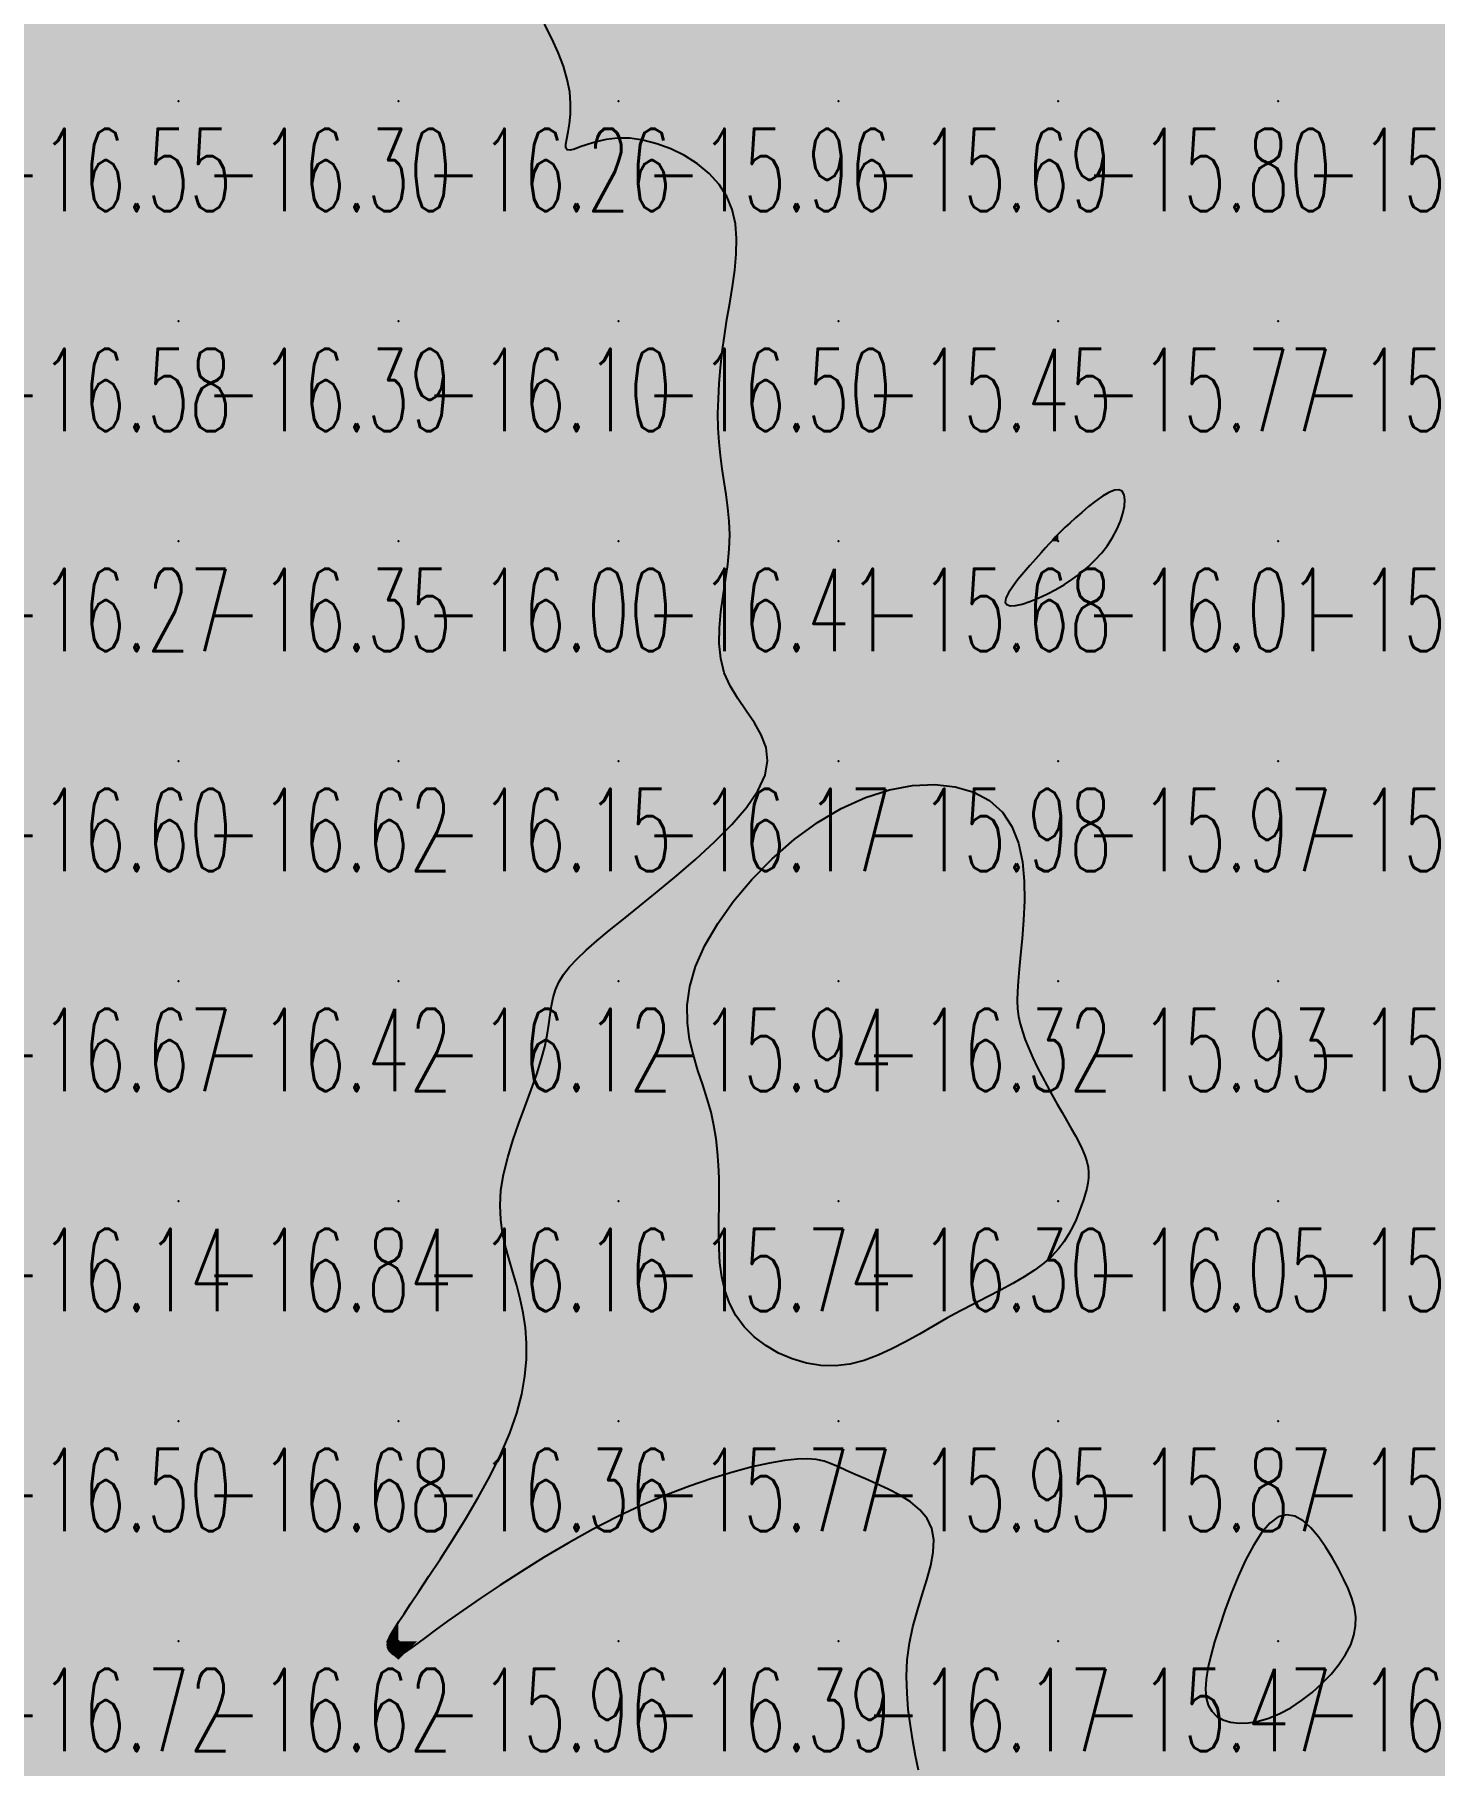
# Model space of a CAD drawing. Header units: millimetres. Extents: x 88261 to 90953, y 390274 to 392322.
# Drawn here: x 89413.7 to 89477.3, y 391811.6 to 391890.3 of the extents above; entities that cross this region are included whole.
import ezdxf
from ezdxf.enums import TextEntityAlignment as Align

# ---------------------------------------------------------------- set-up
doc = ezdxf.new("R2010")
doc.units = ezdxf.units.MM
doc.header["$LTSCALE"] = 25
for name, color, linetype in [('CN_03_00', 7, 'Continuous'), ('COTEAlt', 7, 'Continuous'), ('TN_COLORIAGE', 7, 'Continuous')]:
    doc.layers.add(name, color=color, linetype=linetype)
doc.styles.add('Simplex 1.0', font='Simplex.shx', dxfattribs={"width": 0.99, "height": 2.5})
doc.styles.get("Standard").update_dxf_attribs({"font": 'times.ttf'})

# ---------------------------------------------------------------- blocks, each defined once
blk = doc.blocks.new('COTE')
at = {"color": 0}
blk.add_point((0, 0), dxfattribs=at)
at = {"layer": 'COTEAlt'}
blk.add_attdef('ALT', text='', height=3.75, dxfattribs=at).set_placement((1.25, -1.25), align=Align.TOP_LEFT)

msp = doc.modelspace()

# ---------------------------------------------------------------- linework, layer by layer
at = {"layer": 'CN_03_00', "elevation": -16, "flags": 128}
msp.add_lwpolyline([(89453.886, 391811.386), (89453.759, 391812.03), (89453.634, 391812.708), (89453.522, 391813.414), (89453.43, 391814.142), (89453.371, 391814.886), (89453.352, 391815.64), (89453.385, 391816.397), (89453.479, 391817.153), (89453.638, 391817.9), (89453.841, 391818.633), (89454.061, 391819.345), (89454.273, 391820.03), (89454.45, 391820.681), (89454.564, 391821.292), (89454.591, 391821.856), (89454.502, 391822.368), (89454.281, 391822.822), (89453.946, 391823.222), (89453.522, 391823.575), (89453.037, 391823.885), (89452.517, 391824.159), (89451.988, 391824.403), (89451.479, 391824.621), (89451.014, 391824.821), (89450.612, 391825.005), (89450.259, 391825.17), (89449.929, 391825.311), (89449.599, 391825.422), (89449.245, 391825.498), (89448.844, 391825.533), (89448.37, 391825.522), (89447.801, 391825.46), (89447.119, 391825.341), (89446.331, 391825.165), (89445.452, 391824.932), (89444.497, 391824.642), (89443.479, 391824.293), (89442.414, 391823.887), (89441.315, 391823.423), (89440.197, 391822.9), (89439.074, 391822.322), (89437.963, 391821.704), (89436.881, 391821.063), (89435.844, 391820.417), (89434.87, 391819.785), (89433.974, 391819.184), (89433.175, 391818.632), (89432.488, 391818.148), (89431.925, 391817.744), (89431.476, 391817.417), (89431.126, 391817.159), (89430.859, 391816.961), (89430.66, 391816.815), (89430.513, 391816.713), (89430.404, 391816.647), (89430.316, 391816.607), (89430.237, 391816.588), (89430.164, 391816.585), (89430.097, 391816.597), (89430.037, 391816.621), (89429.982, 391816.655), (89429.933, 391816.697), (89429.89, 391816.745), (89429.853, 391816.796), (89429.821, 391816.849), (89429.796, 391816.904), (89429.777, 391816.961), (89429.766, 391817.022), (89429.762, 391817.087), (89429.767, 391817.157), (89429.781, 391817.232), (89429.805, 391817.314), (89429.84, 391817.405), (89429.895, 391817.518), (89429.979, 391817.669), (89430.103, 391817.872), (89430.275, 391818.142), (89430.506, 391818.495), (89430.805, 391818.946), (89431.182, 391819.509), (89431.64, 391820.194), (89432.163, 391820.985), (89432.725, 391821.86), (89433.305, 391822.795), (89433.878, 391823.768), (89434.421, 391824.758), (89434.91, 391825.742), (89435.321, 391826.697), (89435.637, 391827.606), (89435.862, 391828.467), (89436.004, 391829.283), (89436.072, 391830.057), (89436.076, 391830.793), (89436.024, 391831.494), (89435.927, 391832.162), (89435.792, 391832.8), (89435.63, 391833.414), (89435.455, 391834.01), (89435.279, 391834.598), (89435.119, 391835.187), (89434.988, 391835.787), (89434.899, 391836.405), (89434.869, 391837.052), (89434.91, 391837.737), (89435.031, 391838.464), (89435.22, 391839.224), (89435.458, 391840.002), (89435.727, 391840.784), (89436.009, 391841.556), (89436.285, 391842.304), (89436.537, 391843.013), (89436.746, 391843.669), (89436.901, 391844.262), (89437.01, 391844.796), (89437.088, 391845.278), (89437.151, 391845.717), (89437.213, 391846.121), (89437.29, 391846.498), (89437.397, 391846.855), (89437.548, 391847.201), (89437.757, 391847.543), (89438.029, 391847.892), (89438.369, 391848.256), (89438.78, 391848.646), (89439.266, 391849.072), (89439.831, 391849.542), (89440.479, 391850.067), (89441.213, 391850.656), (89442.03, 391851.316), (89442.898, 391852.033), (89443.775, 391852.79), (89444.624, 391853.571), (89445.402, 391854.36), (89446.071, 391855.139), (89446.59, 391855.891), (89446.92, 391856.6), (89447.033, 391857.255), (89446.961, 391857.862), (89446.746, 391858.437), (89446.433, 391858.99), (89446.064, 391859.537), (89445.684, 391860.09), (89445.336, 391860.662), (89445.064, 391861.266), (89444.9, 391861.912), (89444.835, 391862.594), (89444.846, 391863.301), (89444.911, 391864.025), (89445.01, 391864.753), (89445.12, 391865.478), (89445.22, 391866.188), (89445.288, 391866.874), (89445.309, 391867.528), (89445.286, 391868.155), (89445.231, 391868.762), (89445.153, 391869.357), (89445.063, 391869.946), (89444.972, 391870.536), (89444.889, 391871.135), (89444.825, 391871.749), (89444.788, 391872.386), (89444.778, 391873.043), (89444.794, 391873.719), (89444.833, 391874.412), (89444.894, 391875.121), (89444.974, 391875.843), (89445.072, 391876.576), (89445.186, 391877.318), (89445.312, 391878.067), (89445.435, 391878.816), (89445.539, 391879.558), (89445.607, 391880.286), (89445.622, 391880.993), (89445.568, 391881.671), (89445.428, 391882.313), (89445.185, 391882.912), (89444.83, 391883.461), (89444.376, 391883.956), (89443.845, 391884.392), (89443.258, 391884.766), (89442.635, 391885.073), (89441.998, 391885.31), (89441.367, 391885.471), (89440.763, 391885.554), (89440.204, 391885.558), (89439.697, 391885.499), (89439.245, 391885.4), (89438.851, 391885.28), (89438.518, 391885.162), (89438.251, 391885.066), (89438.051, 391885.012), (89437.924, 391885.023), (89437.867, 391885.115), (89437.868, 391885.286), (89437.906, 391885.531), (89437.965, 391885.843), (89438.026, 391886.219), (89438.07, 391886.651), (89438.08, 391887.133), (89438.036, 391887.662), (89437.925, 391888.229), (89437.749, 391888.828), (89437.515, 391889.452), (89437.227, 391890.093), (89436.893, 391890.744)], dxfattribs=at)
for points in [[(89457.906, 391864.358), (89458.066, 391864.31), (89458.303, 391864.321), (89458.603, 391864.385), (89458.95, 391864.496), (89459.33, 391864.647), (89459.729, 391864.831), (89460.132, 391865.042), (89460.525, 391865.274), (89460.905, 391865.524), (89461.267, 391865.794), (89461.61, 391866.082), (89461.929, 391866.388), (89462.222, 391866.712), (89462.485, 391867.052), (89462.716, 391867.408), (89462.911, 391867.778), (89463.068, 391868.149), (89463.183, 391868.507), (89463.251, 391868.836), (89463.271, 391869.124), (89463.239, 391869.354), (89463.151, 391869.512), (89463.004, 391869.584), (89462.797, 391869.561), (89462.542, 391869.454), (89462.252, 391869.283), (89461.941, 391869.063), (89461.624, 391868.814), (89461.314, 391868.553), (89461.026, 391868.298), (89460.772, 391868.067), (89460.563, 391867.872), (89460.391, 391867.707), (89460.245, 391867.56), (89460.111, 391867.422), (89459.979, 391867.279), (89459.836, 391867.12), (89459.67, 391866.936), (89459.47, 391866.713), (89459.228, 391866.445), (89458.959, 391866.143), (89458.681, 391865.822), (89458.414, 391865.498), (89458.177, 391865.185), (89457.989, 391864.9), (89457.87, 391864.658), (89457.837, 391864.473), (89457.906, 391864.358)], [(89445.303, 391832.604), (89445.095, 391833.193), (89444.954, 391833.81), (89444.869, 391834.447), (89444.827, 391835.097), (89444.816, 391835.752), (89444.821, 391836.404), (89444.832, 391837.046), (89444.836, 391837.672), (89444.829, 391838.284), (89444.805, 391838.886), (89444.761, 391839.483), (89444.692, 391840.078), (89444.594, 391840.677), (89444.462, 391841.283), (89444.293, 391841.901), (89444.087, 391842.535), (89443.867, 391843.19), (89443.658, 391843.873), (89443.489, 391844.59), (89443.387, 391845.345), (89443.379, 391846.146), (89443.492, 391846.997), (89443.753, 391847.905), (89444.181, 391848.869), (89444.765, 391849.869), (89445.483, 391850.877), (89446.316, 391851.867), (89447.242, 391852.811), (89448.242, 391853.682), (89449.295, 391854.454), (89450.381, 391855.099), (89451.48, 391855.595), (89452.569, 391855.939), (89453.627, 391856.134), (89454.634, 391856.181), (89455.567, 391856.082), (89456.405, 391855.839), (89457.127, 391855.455), (89457.711, 391854.931), (89458.143, 391854.273), (89458.437, 391853.509), (89458.615, 391852.67), (89458.699, 391851.786), (89458.71, 391850.89), (89458.671, 391850.012), (89458.603, 391849.183), (89458.528, 391848.436), (89458.464, 391847.792), (89458.416, 391847.243), (89458.388, 391846.771), (89458.381, 391846.359), (89458.398, 391845.988), (89458.441, 391845.642), (89458.512, 391845.302), (89458.613, 391844.952), (89458.746, 391844.577), (89458.907, 391844.18), (89459.091, 391843.766), (89459.293, 391843.342), (89459.51, 391842.913), (89459.735, 391842.486), (89459.965, 391842.066), (89460.194, 391841.66), (89460.418, 391841.272), (89460.634, 391840.903), (89460.838, 391840.552), (89461.025, 391840.219), (89461.193, 391839.902), (89461.338, 391839.601), (89461.456, 391839.316), (89461.544, 391839.046), (89461.599, 391838.789), (89461.624, 391838.542), (89461.621, 391838.3), (89461.592, 391838.059), (89461.542, 391837.816), (89461.473, 391837.565), (89461.388, 391837.302), (89461.29, 391837.024), (89461.18, 391836.727), (89461.054, 391836.414), (89460.905, 391836.088), (89460.727, 391835.755), (89460.512, 391835.418), (89460.256, 391835.081), (89459.95, 391834.748), (89459.589, 391834.423), (89459.168, 391834.109), (89458.694, 391833.804), (89458.174, 391833.503), (89457.617, 391833.202), (89457.031, 391832.897), (89456.423, 391832.585), (89455.803, 391832.261), (89455.177, 391831.922), (89454.554, 391831.566), (89453.931, 391831.205), (89453.309, 391830.853), (89452.684, 391830.527), (89452.055, 391830.239), (89451.419, 391830.006), (89450.776, 391829.842), (89450.122, 391829.761), (89449.46, 391829.775), (89448.798, 391829.881), (89448.151, 391830.071), (89447.532, 391830.339), (89446.953, 391830.678), (89446.428, 391831.08), (89445.97, 391831.54), (89445.592, 391832.05), (89445.303, 391832.604)], [(89470.814, 391814.222), (89471.307, 391814.544), (89471.784, 391814.912), (89472.234, 391815.316), (89472.646, 391815.744), (89473.008, 391816.189), (89473.31, 391816.638), (89473.54, 391817.083), (89473.69, 391817.516), (89473.764, 391817.939), (89473.768, 391818.358), (89473.709, 391818.777), (89473.594, 391819.201), (89473.428, 391819.636), (89473.22, 391820.086), (89472.975, 391820.556), (89472.7, 391821.047), (89472.398, 391821.535), (89472.074, 391821.994), (89471.731, 391822.397), (89471.373, 391822.715), (89471.003, 391822.922), (89470.625, 391822.99), (89470.244, 391822.892), (89469.862, 391822.61), (89469.484, 391822.167), (89469.115, 391821.593), (89468.759, 391820.922), (89468.423, 391820.185), (89468.109, 391819.414), (89467.822, 391818.64), (89467.569, 391817.897), (89467.352, 391817.209), (89467.177, 391816.582), (89467.047, 391816.016), (89466.966, 391815.509), (89466.939, 391815.06), (89466.97, 391814.67), (89467.062, 391814.336), (89467.22, 391814.059), (89467.446, 391813.839), (89467.734, 391813.675), (89468.075, 391813.569), (89468.463, 391813.522), (89468.889, 391813.537), (89469.345, 391813.613), (89469.823, 391813.752), (89470.316, 391813.955), (89470.814, 391814.222)]]:
    msp.add_lwpolyline(points, close=True, dxfattribs=at)
at = {"layer": 'TN_COLORIAGE', "color": 183}
for points in [[(89410.249, 391897.239, -16.419), (89410.249, 391887.239, -16.419), (89420.249, 391897.239, -16.419)], [(89410.249, 391887.239, -16.419), (89420.249, 391887.239, -16.419), (89420.249, 391897.239, -16.419)], [(89420.249, 391887.239, -16.031), (89430.249, 391887.239, -16.031), (89430.249, 391897.239, -16.031)], [(89420.249, 391897.239, -16.031), (89420.249, 391887.239, -16.031), (89430.249, 391897.239, -16.031)], [(89430.249, 391887.239, -16), (89435.906, 391892.897, -16), (89430.249, 391897.239, -16), (89431.624, 391897.239, -16)], [(89435.906, 391892.897, -16.256), (89438.796, 391887.239, -16.256), (89430.249, 391887.239, -16.256)], [(89410.249, 391877.239, -16.298), (89420.249, 391877.239, -16.298), (89420.249, 391887.239, -16.298)], [(89410.249, 391887.239, -16.298), (89410.249, 391877.239, -16.298), (89420.249, 391887.239, -16.298)], [(89420.249, 391877.239, -16.256), (89430.249, 391877.239, -16.256), (89430.249, 391887.239, -16.256)], [(89420.249, 391887.239, -16.256), (89420.249, 391877.239, -16.256), (89430.249, 391887.239, -16.256)], [(89430.249, 391887.239, -16), (89438.796, 391887.239, -16), (89430.249, 391877.239, -16), (89437.124, 391884.115, -16)], [(89440.249, 391877.239, -16), (89440.249, 391886.44, -16), (89430.249, 391877.239, -16), (89437.124, 391884.115, -16)], [(89446.457, 391883.447, -16.502), (89440.249, 391886.44, -16.502), (89440.249, 391877.239, -16.502)], [(89445.037, 391877.239, -16.502), (89446.457, 391883.447, -16.502), (89440.249, 391877.239, -16.502)], [(89410.249, 391867.239, -16.393), (89420.249, 391867.239, -16.393), (89420.249, 391877.239, -16.393)], [(89410.249, 391877.239, -16.393), (89410.249, 391867.239, -16.393), (89420.249, 391877.239, -16.393)], [(89420.249, 391867.239, -16.096), (89430.249, 391867.239, -16.096), (89430.249, 391877.239, -16.096)], [(89420.249, 391877.239, -16.096), (89420.249, 391867.239, -16.096), (89430.249, 391877.239, -16.096)], [(89430.249, 391877.239, -16.502), (89430.249, 391867.239, -16.502), (89440.249, 391877.239, -16.502)], [(89430.249, 391867.239, -16.502), (89440.249, 391867.239, -16.502), (89440.249, 391877.239, -16.502)], [(89440.249, 391877.239, -16), (89445.037, 391877.239, -16), (89440.249, 391867.239, -16), (89444.514, 391871.504, -16)], [(89444.514, 391871.504, -16.406), (89445.857, 391867.239, -16.406), (89440.249, 391867.239, -16.406)], [(89463.094, 391867.239, -16.009), (89463.67, 391870.66, -16.009), (89460.249, 391867.239, -16.009)], [(89460.249, 391867.625, -16.009), (89463.67, 391870.66, -16.009), (89460.249, 391867.239, -16.009)], [(89459.967, 391867.239, -16.009), (89460.249, 391867.625, -16.009), (89460.249, 391867.239, -16.009)], [(89410.249, 391857.239, -16.353), (89420.249, 391857.239, -16.353), (89420.249, 391867.239, -16.353)], [(89410.249, 391867.239, -16.353), (89410.249, 391857.239, -16.353), (89420.249, 391867.239, -16.353)], [(89420.249, 391867.239, -16.003), (89420.249, 391857.239, -16.003), (89430.249, 391867.239, -16.003)], [(89420.249, 391857.239, -16.003), (89430.249, 391857.239, -16.003), (89430.249, 391867.239, -16.003)], [(89430.249, 391867.239, -16.406), (89430.249, 391857.239, -16.406), (89440.249, 391867.239, -16.406)], [(89430.249, 391857.239, -16.406), (89440.249, 391857.239, -16.406), (89440.249, 391867.239, -16.406)], [(89440.249, 391867.239, -16), (89445.857, 391867.239, -16), (89440.249, 391857.239, -16), (89443.789, 391860.779, -16)], [(89460.249, 391864.83, -16.009), (89456.702, 391863.692, -16.009), (89460.249, 391867.239, -16.009)], [(89459.967, 391867.239, -16.009), (89456.702, 391863.692, -16.009), (89460.249, 391867.239, -16.009)], [(89460.249, 391864.83, -16.009), (89463.094, 391867.239, -16.009), (89460.249, 391867.239, -16.009)], [(89443.789, 391860.779, -16.174), (89449.37, 391857.239, -16.174), (89440.249, 391857.239, -16.174)], [(89410.249, 391857.239, -16.616), (89410.249, 391847.239, -16.616), (89420.249, 391857.239, -16.616)], [(89410.249, 391847.239, -16.616), (89420.249, 391847.239, -16.616), (89420.249, 391857.239, -16.616)], [(89420.249, 391847.239, -16.145), (89430.249, 391847.239, -16.145), (89430.249, 391857.239, -16.145)], [(89420.249, 391857.239, -16.145), (89420.249, 391847.239, -16.145), (89430.249, 391857.239, -16.145)], [(89440.249, 391857.239, -16), (89440.249, 391849.865, -16), (89430.249, 391847.239, -16), (89436.911, 391847.239, -16)], [(89430.249, 391857.239, -16.174), (89430.249, 391847.239, -16.174), (89440.249, 391857.239, -16.174)], [(89440.249, 391849.865, -16.174), (89449.37, 391857.239, -16.174), (89440.249, 391857.239, -16.174)], [(89441.882, 391847.239, -16.318), (89450.249, 391856.738, -16.318), (89450.249, 391847.239, -16.318)], [(89459.411, 391856.402, -16.318), (89450.249, 391856.738, -16.318), (89450.249, 391847.239, -16.318)], [(89458.373, 391847.239, -16.318), (89459.411, 391856.402, -16.318), (89450.249, 391847.239, -16.318)], [(89410.249, 391847.239, -16.424), (89410.249, 391837.239, -16.424), (89420.249, 391847.239, -16.424)], [(89410.249, 391837.239, -16.424), (89420.249, 391837.239, -16.424), (89420.249, 391847.239, -16.424)], [(89420.249, 391837.239, -16.124), (89430.249, 391837.239, -16.124), (89430.249, 391847.239, -16.124)], [(89420.249, 391847.239, -16.124), (89420.249, 391837.239, -16.124), (89430.249, 391847.239, -16.124)], [(89430.249, 391837.239, -16), (89437.393, 391844.384, -16), (89430.249, 391847.239, -16), (89436.911, 391847.239, -16)], [(89444.741, 391841.732, -16.318), (89441.882, 391847.239, -16.318), (89450.249, 391847.239, -16.318)], [(89450.249, 391847.239, -16), (89444.741, 391841.732, -16), (89450.249, 391837.239, -16), (89444.913, 391837.239, -16)], [(89450.249, 391847.239, -16), (89458.373, 391847.239, -16), (89450.249, 391837.239, -16), (89458.264, 391845.255, -16)], [(89450.249, 391837.239, -16), (89458.264, 391845.255, -16), (89460.249, 391837.239, -16), (89460.249, 391841.452, -16)], [(89433.993, 391837.239, -16.155), (89437.393, 391844.384, -16.155), (89430.249, 391837.239, -16.155)], [(89461.905, 391838.896, -16.053), (89460.249, 391841.452, -16.053), (89460.249, 391837.239, -16.053)], [(89461.396, 391837.239, -16.053), (89461.905, 391838.896, -16.053), (89460.249, 391837.239, -16.053)], [(89410.249, 391827.239, -16.837), (89420.249, 391827.239, -16.837), (89420.249, 391837.239, -16.837)], [(89410.249, 391837.239, -16.837), (89410.249, 391827.239, -16.837), (89420.249, 391837.239, -16.837)], [(89420.249, 391827.239, -16.155), (89430.249, 391827.239, -16.155), (89430.249, 391837.239, -16.155)], [(89420.249, 391837.239, -16.155), (89420.249, 391827.239, -16.155), (89430.249, 391837.239, -16.155)], [(89430.249, 391827.239, -16), (89436.09, 391833.081, -16), (89430.249, 391837.239, -16), (89433.993, 391837.239, -16)], [(89444.597, 391831.588, -16.297), (89450.249, 391828.712, -16.297), (89450.249, 391837.239, -16.297)], [(89444.913, 391837.239, -16.297), (89444.597, 391831.588, -16.297), (89450.249, 391837.239, -16.297)], [(89450.249, 391837.239, -16), (89450.249, 391828.712, -16), (89460.249, 391837.239, -16), (89455.141, 391832.132, -16)], [(89460.249, 391834.291, -16.053), (89455.141, 391832.132, -16.053), (89460.249, 391837.239, -16.053)], [(89461.396, 391837.239, -16.053), (89460.249, 391834.291, -16.053), (89460.249, 391837.239, -16.053)], [(89436.09, 391833.081, -16.364), (89436.397, 391827.239, -16.364), (89430.249, 391827.239, -16.364)], [(89410.249, 391817.239, -16.678), (89420.249, 391817.239, -16.678), (89420.249, 391827.239, -16.678)], [(89410.249, 391827.239, -16.678), (89410.249, 391817.239, -16.678), (89420.249, 391827.239, -16.678)], [(89420.249, 391817.239, -16), (89429.697, 391817.239, -16), (89430.249, 391827.239, -16), (89430.249, 391818.144, -16)], [(89420.249, 391827.239, -16.364), (89420.249, 391817.239, -16.364), (89430.249, 391827.239, -16.364)], [(89436.397, 391827.239, -16.364), (89430.249, 391818.144, -16.364), (89430.249, 391827.239, -16.364)], [(89440.249, 391817.239, -16), (89449.077, 391826.068, -16), (89450.249, 391817.239, -16), (89450.249, 391824.964, -16)], [(89440.249, 391823.523, -16.386), (89449.077, 391826.068, -16.386), (89440.249, 391817.239, -16.386)], [(89456.01, 391823.001, -16.174), (89450.249, 391824.964, -16.174), (89450.249, 391817.239, -16.174)], [(89467.172, 391817.239, -16.235), (89470.249, 391824.957, -16.235), (89470.249, 391817.239, -16.235)], [(89473.295, 391820.285, -16.235), (89470.249, 391824.957, -16.235), (89470.249, 391817.239, -16.235)], [(89440.249, 391823.523, -16.386), (89431.107, 391817.239, -16.386), (89440.249, 391817.239, -16.386)], [(89452.724, 391817.239, -16.174), (89456.01, 391823.001, -16.174), (89450.249, 391817.239, -16.174)], [(89473.295, 391820.285, -16.235), (89474.424, 391817.239, -16.235), (89470.249, 391817.239, -16.235)], [(89410.249, 391817.239, -16.62), (89410.249, 391807.239, -16.62), (89420.249, 391817.239, -16.62)], [(89410.249, 391807.239, -16.62), (89420.249, 391807.239, -16.62), (89420.249, 391817.239, -16.62)], [(89420.249, 391807.239, -16), (89429.793, 391816.783, -16), (89420.249, 391817.239, -16), (89429.697, 391817.239, -16)], [(89430.249, 391807.239, -16.386), (89440.249, 391807.239, -16.386), (89440.249, 391817.239, -16.386)], [(89430.249, 391807.239, -16), (89430.249, 391816.406, -16), (89440.249, 391817.239, -16), (89431.107, 391817.239, -16)], [(89440.249, 391807.239, -16.174), (89450.249, 391807.239, -16.174), (89450.249, 391817.239, -16.174)], [(89440.249, 391817.239, -16.174), (89440.249, 391807.239, -16.174), (89450.249, 391817.239, -16.174)], [(89450.249, 391807.239, -16), (89453.968, 391810.959, -16), (89450.249, 391817.239, -16), (89452.724, 391817.239, -16)], [(89467.172, 391817.239, -16.235), (89466.475, 391813.465, -16.235), (89470.249, 391817.239, -16.235)], [(89466.475, 391813.465, -16.235), (89470.249, 391813.256, -16.235), (89470.249, 391817.239, -16.235)], [(89470.249, 391813.256, -16.235), (89474.424, 391817.239, -16.235), (89470.249, 391817.239, -16.235)], [(89420.249, 391807.239, -16), (89429.793, 391816.783, -16), (89430.249, 391807.239, -16), (89430.249, 391816.406, -16)]]:
    msp.add_solid(points, dxfattribs=at)
at = {"layer": 'TN_COLORIAGE', "color": 241}
for points in [[(89438.796, 391887.239, -15.803), (89435.906, 391892.897, -15.803), (89440.249, 391887.239, -15.803), (89440.249, 391897.239, -15.803)], [(89440.249, 391897.239, -15.964), (89440.249, 391887.239, -15.964), (89450.249, 391897.239, -15.964)], [(89440.249, 391887.239, -15.964), (89450.249, 391887.239, -15.964), (89450.249, 391897.239, -15.964)], [(89450.249, 391897.239, -15.588), (89450.249, 391887.239, -15.588), (89460.249, 391897.239, -15.588)], [(89450.249, 391887.239, -15.588), (89460.249, 391887.239, -15.588), (89460.249, 391897.239, -15.588)], [(89460.249, 391887.239, -15.436), (89470.249, 391887.239, -15.436), (89470.249, 391897.239, -15.436)], [(89460.249, 391897.239, -15.436), (89460.249, 391887.239, -15.436), (89470.249, 391897.239, -15.436)], [(89470.249, 391887.239, -15.328), (89480.249, 391887.239, -15.328), (89480.249, 391897.239, -15.328)], [(89470.249, 391897.239, -15.328), (89470.249, 391887.239, -15.328), (89480.249, 391897.239, -15.328)], [(89437.124, 391884.115, -15.956), (89438.796, 391887.239, -15.956), (89440.249, 391887.239, -15.956)], [(89437.124, 391884.115, -15.956), (89440.249, 391886.44, -15.956), (89440.249, 391887.239, -15.956)], [(89440.249, 391886.44, -15.694), (89446.457, 391883.447, -15.694), (89440.249, 391887.239, -15.694), (89450.249, 391887.239, -15.694)], [(89446.457, 391883.447, -15.454), (89445.037, 391877.239, -15.454), (89450.249, 391887.239, -15.454), (89450.249, 391877.239, -15.454)], [(89450.249, 391887.239, -15.805), (89450.249, 391877.239, -15.805), (89460.249, 391887.239, -15.805)], [(89450.249, 391877.239, -15.805), (89460.249, 391877.239, -15.805), (89460.249, 391887.239, -15.805)], [(89460.249, 391877.239, -15.727), (89470.249, 391877.239, -15.727), (89470.249, 391887.239, -15.727)], [(89460.249, 391887.239, -15.727), (89460.249, 391877.239, -15.727), (89470.249, 391887.239, -15.727)], [(89470.249, 391877.239, -15.283), (89480.249, 391877.239, -15.283), (89480.249, 391887.239, -15.283)], [(89470.249, 391887.239, -15.283), (89470.249, 391877.239, -15.283), (89480.249, 391887.239, -15.283)], [(89445.857, 391867.239, -15.454), (89444.514, 391871.504, -15.454), (89450.249, 391867.239, -15.454), (89450.249, 391877.239, -15.454)], [(89444.514, 391871.504, -15.454), (89445.037, 391877.239, -15.454), (89450.249, 391877.239, -15.454)], [(89450.249, 391877.239, -15.77), (89450.249, 391867.239, -15.77), (89460.249, 391877.239, -15.77)], [(89460.249, 391867.625, -15.682), (89459.967, 391867.239, -15.682), (89460.249, 391877.239, -15.682), (89450.249, 391867.239, -15.682)], [(89463.67, 391870.66, -15.77), (89460.249, 391867.625, -15.77), (89470.249, 391877.239, -15.77), (89460.249, 391877.239, -15.77)], [(89463.67, 391870.66, -15.977), (89463.094, 391867.239, -15.977), (89470.249, 391877.239, -15.977), (89470.249, 391867.239, -15.977)], [(89470.249, 391877.239, -15.352), (89470.249, 391867.239, -15.352), (89480.249, 391877.239, -15.352)], [(89470.249, 391867.239, -15.352), (89480.249, 391867.239, -15.352), (89480.249, 391877.239, -15.352)], [(89443.789, 391860.779, -15.682), (89445.857, 391867.239, -15.682), (89450.249, 391867.239, -15.682)], [(89449.37, 391857.239, -15.682), (89443.789, 391860.779, -15.682), (89450.249, 391857.239, -15.682), (89450.249, 391867.239, -15.682)], [(89456.702, 391863.692, -15.682), (89459.967, 391867.239, -15.682), (89450.249, 391857.239, -15.682), (89450.249, 391867.239, -15.682)], [(89460.249, 391857.239, -15.977), (89470.249, 391857.239, -15.977), (89470.249, 391867.239, -15.977)], [(89463.094, 391867.239, -15.971), (89460.249, 391864.83, -15.971), (89470.249, 391867.239, -15.971), (89460.249, 391857.239, -15.971)], [(89470.249, 391857.239, -15.323), (89480.249, 391857.239, -15.323), (89480.249, 391867.239, -15.323)], [(89470.249, 391867.239, -15.323), (89470.249, 391857.239, -15.323), (89480.249, 391867.239, -15.323)], [(89456.702, 391863.692, -15.971), (89460.249, 391864.83, -15.971), (89450.249, 391857.239, -15.971), (89460.249, 391857.239, -15.971)], [(89450.249, 391856.738, -15.938), (89441.882, 391847.239, -15.938), (89450.249, 391857.239, -15.938), (89440.249, 391847.239, -15.938)], [(89449.37, 391857.239, -15.938), (89440.249, 391849.865, -15.938), (89450.249, 391857.239, -15.938), (89440.249, 391847.239, -15.938)], [(89450.249, 391856.738, -15.971), (89459.411, 391856.402, -15.971), (89450.249, 391857.239, -15.971), (89460.249, 391857.239, -15.971)], [(89459.411, 391856.402, -15.927), (89458.373, 391847.239, -15.927), (89460.249, 391857.239, -15.927), (89460.249, 391847.239, -15.927)], [(89460.249, 391847.239, -15.965), (89470.249, 391847.239, -15.965), (89470.249, 391857.239, -15.965)], [(89460.249, 391857.239, -15.965), (89460.249, 391847.239, -15.965), (89470.249, 391857.239, -15.965)], [(89470.249, 391847.239, -15.419), (89480.249, 391847.239, -15.419), (89480.249, 391857.239, -15.419)], [(89470.249, 391857.239, -15.419), (89470.249, 391847.239, -15.419), (89480.249, 391857.239, -15.419)], [(89436.911, 391847.239, -15.938), (89440.249, 391849.865, -15.938), (89440.249, 391847.239, -15.938)], [(89437.393, 391844.384, -15.741), (89433.993, 391837.239, -15.741), (89440.249, 391847.239, -15.741), (89440.249, 391837.239, -15.741)], [(89436.911, 391847.239, -15.938), (89437.393, 391844.384, -15.938), (89440.249, 391847.239, -15.938)], [(89441.882, 391847.239, -15.741), (89444.741, 391841.732, -15.741), (89440.249, 391847.239, -15.741), (89440.249, 391837.239, -15.741)], [(89460.249, 391841.452, -15.927), (89458.264, 391845.255, -15.927), (89460.249, 391847.239, -15.927)], [(89458.264, 391845.255, -15.927), (89458.373, 391847.239, -15.927), (89460.249, 391847.239, -15.927)], [(89460.249, 391841.452, -15.731), (89461.905, 391838.896, -15.731), (89460.249, 391847.239, -15.731), (89470.249, 391847.239, -15.731)], [(89461.905, 391838.896, -15.588), (89461.396, 391837.239, -15.588), (89470.249, 391847.239, -15.588), (89470.249, 391837.239, -15.588)], [(89470.249, 391837.239, -15.601), (89480.249, 391837.239, -15.601), (89480.249, 391847.239, -15.601)], [(89470.249, 391847.239, -15.601), (89470.249, 391837.239, -15.601), (89480.249, 391847.239, -15.601)], [(89444.913, 391837.239, -15.741), (89444.741, 391841.732, -15.741), (89440.249, 391837.239, -15.741)], [(89433.993, 391837.239, -15.741), (89436.09, 391833.081, -15.741), (89440.249, 391837.239, -15.741)], [(89436.397, 391827.239, -15.741), (89436.09, 391833.081, -15.741), (89440.249, 391827.239, -15.741), (89440.249, 391837.239, -15.741)], [(89444.597, 391831.588, -15.741), (89444.913, 391837.239, -15.741), (89440.249, 391827.239, -15.741), (89440.249, 391837.239, -15.741)], [(89460.249, 391834.291, -15.588), (89461.396, 391837.239, -15.588), (89460.249, 391827.239, -15.588), (89470.249, 391837.239, -15.588)], [(89460.249, 391827.239, -15.588), (89470.249, 391827.239, -15.588), (89470.249, 391837.239, -15.588)], [(89470.249, 391827.239, -15.482), (89480.249, 391827.239, -15.482), (89480.249, 391837.239, -15.482)], [(89470.249, 391837.239, -15.482), (89470.249, 391827.239, -15.482), (89480.249, 391837.239, -15.482)], [(89455.141, 391832.132, -15.872), (89460.249, 391834.291, -15.872), (89450.249, 391827.239, -15.872), (89460.249, 391827.239, -15.872)], [(89455.141, 391832.132, -15.949), (89450.249, 391828.712, -15.949), (89450.249, 391827.239, -15.949)], [(89450.249, 391828.712, -15.772), (89444.597, 391831.588, -15.772), (89450.249, 391827.239, -15.772), (89440.249, 391827.239, -15.772)], [(89430.249, 391818.144, -15.772), (89436.397, 391827.239, -15.772), (89430.249, 391817.239, -15.772), (89440.249, 391827.239, -15.772)], [(89431.107, 391817.239, -15.772), (89440.249, 391823.523, -15.772), (89430.249, 391817.239, -15.772), (89440.249, 391827.239, -15.772)], [(89449.077, 391826.068, -15.772), (89440.249, 391823.523, -15.772), (89450.249, 391827.239, -15.772), (89440.249, 391827.239, -15.772)], [(89450.249, 391824.964, -15.949), (89449.077, 391826.068, -15.949), (89450.249, 391827.239, -15.949)], [(89450.249, 391824.964, -15.872), (89456.01, 391823.001, -15.872), (89450.249, 391827.239, -15.872), (89460.249, 391827.239, -15.872)], [(89456.01, 391823.001, -15.472), (89452.724, 391817.239, -15.472), (89460.249, 391827.239, -15.472), (89460.249, 391817.239, -15.472)], [(89470.249, 391824.957, -15.472), (89467.172, 391817.239, -15.472), (89470.249, 391827.239, -15.472), (89460.249, 391817.239, -15.472)], [(89460.249, 391827.239, -15.931), (89460.249, 391817.239, -15.931), (89470.249, 391827.239, -15.931)], [(89470.249, 391824.957, -15.464), (89473.295, 391820.285, -15.464), (89470.249, 391827.239, -15.464), (89480.249, 391827.239, -15.464)], [(89474.424, 391817.239, -15.464), (89473.295, 391820.285, -15.464), (89480.249, 391817.239, -15.464), (89480.249, 391827.239, -15.464)], [(89430.249, 391818.144, -15.964), (89429.697, 391817.239, -15.964), (89430.249, 391817.239, -15.964)], [(89429.697, 391817.239, -15.964), (89429.793, 391816.783, -15.964), (89430.249, 391817.239, -15.964)], [(89430.249, 391816.406, -15.964), (89429.793, 391816.783, -15.964), (89430.249, 391817.239, -15.964)], [(89431.107, 391817.239, -15.964), (89430.249, 391816.406, -15.964), (89430.249, 391817.239, -15.964)], [(89452.724, 391817.239, -15.472), (89453.968, 391810.959, -15.472), (89460.249, 391817.239, -15.472)], [(89454.718, 391807.239, -15.472), (89453.968, 391810.959, -15.472), (89460.249, 391807.239, -15.472), (89460.249, 391817.239, -15.472)], [(89466.475, 391813.465, -15.472), (89467.172, 391817.239, -15.472), (89460.249, 391807.239, -15.472), (89460.249, 391817.239, -15.472)], [(89470.249, 391807.239, -15.672), (89480.249, 391807.239, -15.672), (89480.249, 391817.239, -15.672)], [(89474.424, 391817.239, -15.645), (89470.249, 391813.256, -15.645), (89480.249, 391817.239, -15.645), (89470.249, 391807.239, -15.645)], [(89470.249, 391813.256, -15.613), (89466.475, 391813.465, -15.613), (89470.249, 391807.239, -15.613), (89460.249, 391807.239, -15.613)]]:
    msp.add_solid(points, dxfattribs=at)

# ---------------------------------------------------------------- block references
at = {"layer": 'COTEAlt'}
ref = msp.add_blockref('COTE', (89410.249, 391887.239), dxfattribs=at)
ref.add_attrib('ALT', '-16.55', dxfattribs={"height": 3.75, "style": 'Simplex 1.0', "width": 0.6}).set_placement((89411.499, 391885.989), align=Align.TOP_LEFT)
ref = msp.add_blockref('COTE', (89420.249, 391887.239), dxfattribs=at)
ref.add_attrib('ALT', '-16.30', dxfattribs={"height": 3.75, "style": 'Simplex 1.0', "width": 0.6}).set_placement((89421.499, 391885.989), align=Align.TOP_LEFT)
ref = msp.add_blockref('COTE', (89430.249, 391887.239), dxfattribs=at)
ref.add_attrib('ALT', '-16.26', dxfattribs={"height": 3.75, "style": 'Simplex 1.0', "width": 0.6}).set_placement((89431.499, 391885.989), align=Align.TOP_LEFT)
ref = msp.add_blockref('COTE', (89440.249, 391887.239), dxfattribs=at)
ref.add_attrib('ALT', '-15.96', dxfattribs={"height": 3.75, "style": 'Simplex 1.0', "width": 0.6}).set_placement((89441.499, 391885.989), align=Align.TOP_LEFT)
ref = msp.add_blockref('COTE', (89450.249, 391887.239), dxfattribs=at)
ref.add_attrib('ALT', '-15.69', dxfattribs={"height": 3.75, "style": 'Simplex 1.0', "width": 0.6}).set_placement((89451.499, 391885.989), align=Align.TOP_LEFT)
ref = msp.add_blockref('COTE', (89460.249, 391887.239), dxfattribs=at)
ref.add_attrib('ALT', '-15.80', dxfattribs={"height": 3.75, "style": 'Simplex 1.0', "width": 0.6}).set_placement((89461.499, 391885.989), align=Align.TOP_LEFT)
ref = msp.add_blockref('COTE', (89470.249, 391887.239), dxfattribs=at)
ref.add_attrib('ALT', '-15.73', dxfattribs={"height": 3.75, "style": 'Simplex 1.0', "width": 0.6}).set_placement((89471.499, 391885.989), align=Align.TOP_LEFT)
ref = msp.add_blockref('COTE', (89410.249, 391877.239), dxfattribs=at)
ref.add_attrib('ALT', '-16.58', dxfattribs={"height": 3.75, "style": 'Simplex 1.0', "width": 0.6}).set_placement((89411.499, 391875.989), align=Align.TOP_LEFT)
ref = msp.add_blockref('COTE', (89420.249, 391877.239), dxfattribs=at)
ref.add_attrib('ALT', '-16.39', dxfattribs={"height": 3.75, "style": 'Simplex 1.0', "width": 0.6}).set_placement((89421.499, 391875.989), align=Align.TOP_LEFT)
ref = msp.add_blockref('COTE', (89430.249, 391877.239), dxfattribs=at)
ref.add_attrib('ALT', '-16.10', dxfattribs={"height": 3.75, "style": 'Simplex 1.0', "width": 0.6}).set_placement((89431.499, 391875.989), align=Align.TOP_LEFT)
ref = msp.add_blockref('COTE', (89440.249, 391877.239), dxfattribs=at)
ref.add_attrib('ALT', '-16.50', dxfattribs={"height": 3.75, "style": 'Simplex 1.0', "width": 0.6}).set_placement((89441.499, 391875.989), align=Align.TOP_LEFT)
ref = msp.add_blockref('COTE', (89450.249, 391877.239), dxfattribs=at)
ref.add_attrib('ALT', '-15.45', dxfattribs={"height": 3.75, "style": 'Simplex 1.0', "width": 0.6}).set_placement((89451.499, 391875.989), align=Align.TOP_LEFT)
ref = msp.add_blockref('COTE', (89460.249, 391877.239), dxfattribs=at)
ref.add_attrib('ALT', '-15.77', dxfattribs={"height": 3.75, "style": 'Simplex 1.0', "width": 0.6}).set_placement((89461.499, 391875.989), align=Align.TOP_LEFT)
ref = msp.add_blockref('COTE', (89470.249, 391877.239), dxfattribs=at)
ref.add_attrib('ALT', '-15.98', dxfattribs={"height": 3.75, "style": 'Simplex 1.0', "width": 0.6}).set_placement((89471.499, 391875.989), align=Align.TOP_LEFT)
ref = msp.add_blockref('COTE', (89410.249, 391867.239), dxfattribs=at)
ref.add_attrib('ALT', '-16.27', dxfattribs={"height": 3.75, "style": 'Simplex 1.0', "width": 0.6}).set_placement((89411.499, 391865.989), align=Align.TOP_LEFT)
ref = msp.add_blockref('COTE', (89420.249, 391867.239), dxfattribs=at)
ref.add_attrib('ALT', '-16.35', dxfattribs={"height": 3.75, "style": 'Simplex 1.0', "width": 0.6}).set_placement((89421.499, 391865.989), align=Align.TOP_LEFT)
ref = msp.add_blockref('COTE', (89430.249, 391867.239), dxfattribs=at)
ref.add_attrib('ALT', '-16.00', dxfattribs={"height": 3.75, "style": 'Simplex 1.0', "width": 0.6}).set_placement((89431.499, 391865.989), align=Align.TOP_LEFT)
ref = msp.add_blockref('COTE', (89440.249, 391867.239), dxfattribs=at)
ref.add_attrib('ALT', '-16.41', dxfattribs={"height": 3.75, "style": 'Simplex 1.0', "width": 0.6}).set_placement((89441.499, 391865.989), align=Align.TOP_LEFT)
ref = msp.add_blockref('COTE', (89450.249, 391867.239), dxfattribs=at)
ref.add_attrib('ALT', '-15.68', dxfattribs={"height": 3.75, "style": 'Simplex 1.0', "width": 0.6}).set_placement((89451.499, 391865.989), align=Align.TOP_LEFT)
ref = msp.add_blockref('COTE', (89460.249, 391867.239), dxfattribs=at)
ref.add_attrib('ALT', '-16.01', dxfattribs={"height": 3.75, "style": 'Simplex 1.0', "width": 0.6}).set_placement((89461.499, 391865.989), align=Align.TOP_LEFT)
ref = msp.add_blockref('COTE', (89470.249, 391867.239), dxfattribs=at)
ref.add_attrib('ALT', '-15.98', dxfattribs={"height": 3.75, "style": 'Simplex 1.0', "width": 0.6}).set_placement((89471.499, 391865.989), align=Align.TOP_LEFT)
ref = msp.add_blockref('COTE', (89410.249, 391857.239), dxfattribs=at)
ref.add_attrib('ALT', '-16.60', dxfattribs={"height": 3.75, "style": 'Simplex 1.0', "width": 0.6}).set_placement((89411.499, 391855.989), align=Align.TOP_LEFT)
ref = msp.add_blockref('COTE', (89420.249, 391857.239), dxfattribs=at)
ref.add_attrib('ALT', '-16.62', dxfattribs={"height": 3.75, "style": 'Simplex 1.0', "width": 0.6}).set_placement((89421.499, 391855.989), align=Align.TOP_LEFT)
ref = msp.add_blockref('COTE', (89430.249, 391857.239), dxfattribs=at)
ref.add_attrib('ALT', '-16.15', dxfattribs={"height": 3.75, "style": 'Simplex 1.0', "width": 0.6}).set_placement((89431.499, 391855.989), align=Align.TOP_LEFT)
ref = msp.add_blockref('COTE', (89440.249, 391857.239), dxfattribs=at)
ref.add_attrib('ALT', '-16.17', dxfattribs={"height": 3.75, "style": 'Simplex 1.0', "width": 0.6}).set_placement((89441.499, 391855.989), align=Align.TOP_LEFT)
ref = msp.add_blockref('COTE', (89450.249, 391857.239), dxfattribs=at)
ref.add_attrib('ALT', '-15.98', dxfattribs={"height": 3.75, "style": 'Simplex 1.0', "width": 0.6}).set_placement((89451.499, 391855.989), align=Align.TOP_LEFT)
ref = msp.add_blockref('COTE', (89460.249, 391857.239), dxfattribs=at)
ref.add_attrib('ALT', '-15.97', dxfattribs={"height": 3.75, "style": 'Simplex 1.0', "width": 0.6}).set_placement((89461.499, 391855.989), align=Align.TOP_LEFT)
ref = msp.add_blockref('COTE', (89470.249, 391857.239), dxfattribs=at)
ref.add_attrib('ALT', '-15.97', dxfattribs={"height": 3.75, "style": 'Simplex 1.0', "width": 0.6}).set_placement((89471.499, 391855.989), align=Align.TOP_LEFT)
ref = msp.add_blockref('COTE', (89410.249, 391847.239), dxfattribs=at)
ref.add_attrib('ALT', '-16.67', dxfattribs={"height": 3.75, "style": 'Simplex 1.0', "width": 0.6}).set_placement((89411.499, 391845.989), align=Align.TOP_LEFT)
ref = msp.add_blockref('COTE', (89420.249, 391847.239), dxfattribs=at)
ref.add_attrib('ALT', '-16.42', dxfattribs={"height": 3.75, "style": 'Simplex 1.0', "width": 0.6}).set_placement((89421.499, 391845.989), align=Align.TOP_LEFT)
ref = msp.add_blockref('COTE', (89430.249, 391847.239), dxfattribs=at)
ref.add_attrib('ALT', '-16.12', dxfattribs={"height": 3.75, "style": 'Simplex 1.0', "width": 0.6}).set_placement((89431.499, 391845.989), align=Align.TOP_LEFT)
ref = msp.add_blockref('COTE', (89440.249, 391847.239), dxfattribs=at)
ref.add_attrib('ALT', '-15.94', dxfattribs={"height": 3.75, "style": 'Simplex 1.0', "width": 0.6}).set_placement((89441.499, 391845.989), align=Align.TOP_LEFT)
ref = msp.add_blockref('COTE', (89450.249, 391847.239), dxfattribs=at)
ref.add_attrib('ALT', '-16.32', dxfattribs={"height": 3.75, "style": 'Simplex 1.0', "width": 0.6}).set_placement((89451.499, 391845.989), align=Align.TOP_LEFT)
ref = msp.add_blockref('COTE', (89460.249, 391847.239), dxfattribs=at)
ref.add_attrib('ALT', '-15.93', dxfattribs={"height": 3.75, "style": 'Simplex 1.0', "width": 0.6}).set_placement((89461.499, 391845.989), align=Align.TOP_LEFT)
ref = msp.add_blockref('COTE', (89470.249, 391847.239), dxfattribs=at)
ref.add_attrib('ALT', '-15.73', dxfattribs={"height": 3.75, "style": 'Simplex 1.0', "width": 0.6}).set_placement((89471.499, 391845.989), align=Align.TOP_LEFT)
ref = msp.add_blockref('COTE', (89410.249, 391837.239), dxfattribs=at)
ref.add_attrib('ALT', '-16.14', dxfattribs={"height": 3.75, "style": 'Simplex 1.0', "width": 0.6}).set_placement((89411.499, 391835.989), align=Align.TOP_LEFT)
ref = msp.add_blockref('COTE', (89420.249, 391837.239), dxfattribs=at)
ref.add_attrib('ALT', '-16.84', dxfattribs={"height": 3.75, "style": 'Simplex 1.0', "width": 0.6}).set_placement((89421.499, 391835.989), align=Align.TOP_LEFT)
ref = msp.add_blockref('COTE', (89430.249, 391837.239), dxfattribs=at)
ref.add_attrib('ALT', '-16.16', dxfattribs={"height": 3.75, "style": 'Simplex 1.0', "width": 0.6}).set_placement((89431.499, 391835.989), align=Align.TOP_LEFT)
ref = msp.add_blockref('COTE', (89440.249, 391837.239), dxfattribs=at)
ref.add_attrib('ALT', '-15.74', dxfattribs={"height": 3.75, "style": 'Simplex 1.0', "width": 0.6}).set_placement((89441.499, 391835.989), align=Align.TOP_LEFT)
ref = msp.add_blockref('COTE', (89450.249, 391837.239), dxfattribs=at)
ref.add_attrib('ALT', '-16.30', dxfattribs={"height": 3.75, "style": 'Simplex 1.0', "width": 0.6}).set_placement((89451.499, 391835.989), align=Align.TOP_LEFT)
ref = msp.add_blockref('COTE', (89460.249, 391837.239), dxfattribs=at)
ref.add_attrib('ALT', '-16.05', dxfattribs={"height": 3.75, "style": 'Simplex 1.0', "width": 0.6}).set_placement((89461.499, 391835.989), align=Align.TOP_LEFT)
ref = msp.add_blockref('COTE', (89470.249, 391837.239), dxfattribs=at)
ref.add_attrib('ALT', '-15.59', dxfattribs={"height": 3.75, "style": 'Simplex 1.0', "width": 0.6}).set_placement((89471.499, 391835.989), align=Align.TOP_LEFT)
ref = msp.add_blockref('COTE', (89410.249, 391827.239), dxfattribs=at)
ref.add_attrib('ALT', '-16.50', dxfattribs={"height": 3.75, "style": 'Simplex 1.0', "width": 0.6}).set_placement((89411.499, 391825.989), align=Align.TOP_LEFT)
ref = msp.add_blockref('COTE', (89420.249, 391827.239), dxfattribs=at)
ref.add_attrib('ALT', '-16.68', dxfattribs={"height": 3.75, "style": 'Simplex 1.0', "width": 0.6}).set_placement((89421.499, 391825.989), align=Align.TOP_LEFT)
ref = msp.add_blockref('COTE', (89430.249, 391827.239), dxfattribs=at)
ref.add_attrib('ALT', '-16.36', dxfattribs={"height": 3.75, "style": 'Simplex 1.0', "width": 0.6}).set_placement((89431.499, 391825.989), align=Align.TOP_LEFT)
ref = msp.add_blockref('COTE', (89440.249, 391827.239), dxfattribs=at)
ref.add_attrib('ALT', '-15.77', dxfattribs={"height": 3.75, "style": 'Simplex 1.0', "width": 0.6}).set_placement((89441.499, 391825.989), align=Align.TOP_LEFT)
ref = msp.add_blockref('COTE', (89450.249, 391827.239), dxfattribs=at)
ref.add_attrib('ALT', '-15.95', dxfattribs={"height": 3.75, "style": 'Simplex 1.0', "width": 0.6}).set_placement((89451.499, 391825.989), align=Align.TOP_LEFT)
ref = msp.add_blockref('COTE', (89460.249, 391827.239), dxfattribs=at)
ref.add_attrib('ALT', '-15.87', dxfattribs={"height": 3.75, "style": 'Simplex 1.0', "width": 0.6}).set_placement((89461.499, 391825.989), align=Align.TOP_LEFT)
ref = msp.add_blockref('COTE', (89470.249, 391827.239), dxfattribs=at)
ref.add_attrib('ALT', '-15.93', dxfattribs={"height": 3.75, "style": 'Simplex 1.0', "width": 0.6}).set_placement((89471.499, 391825.989), align=Align.TOP_LEFT)
ref = msp.add_blockref('COTE', (89410.249, 391817.239), dxfattribs=at)
ref.add_attrib('ALT', '-16.72', dxfattribs={"height": 3.75, "style": 'Simplex 1.0', "width": 0.6}).set_placement((89411.499, 391815.989), align=Align.TOP_LEFT)
ref = msp.add_blockref('COTE', (89420.249, 391817.239), dxfattribs=at)
ref.add_attrib('ALT', '-16.62', dxfattribs={"height": 3.75, "style": 'Simplex 1.0', "width": 0.6}).set_placement((89421.499, 391815.989), align=Align.TOP_LEFT)
ref = msp.add_blockref('COTE', (89430.249, 391817.239), dxfattribs=at)
ref.add_attrib('ALT', '-15.96', dxfattribs={"height": 3.75, "style": 'Simplex 1.0', "width": 0.6}).set_placement((89431.499, 391815.989), align=Align.TOP_LEFT)
ref = msp.add_blockref('COTE', (89440.249, 391817.239), dxfattribs=at)
ref.add_attrib('ALT', '-16.39', dxfattribs={"height": 3.75, "style": 'Simplex 1.0', "width": 0.6}).set_placement((89441.499, 391815.989), align=Align.TOP_LEFT)
ref = msp.add_blockref('COTE', (89450.249, 391817.239), dxfattribs=at)
ref.add_attrib('ALT', '-16.17', dxfattribs={"height": 3.75, "style": 'Simplex 1.0', "width": 0.6}).set_placement((89451.499, 391815.989), align=Align.TOP_LEFT)
ref = msp.add_blockref('COTE', (89460.249, 391817.239), dxfattribs=at)
ref.add_attrib('ALT', '-15.47', dxfattribs={"height": 3.75, "style": 'Simplex 1.0', "width": 0.6}).set_placement((89461.499, 391815.989), align=Align.TOP_LEFT)
ref = msp.add_blockref('COTE', (89470.249, 391817.239), dxfattribs=at)
ref.add_attrib('ALT', '-16.23', dxfattribs={"height": 3.75, "style": 'Simplex 1.0', "width": 0.6}).set_placement((89471.499, 391815.989), align=Align.TOP_LEFT)

doc.saveas('drawing.dxf')
